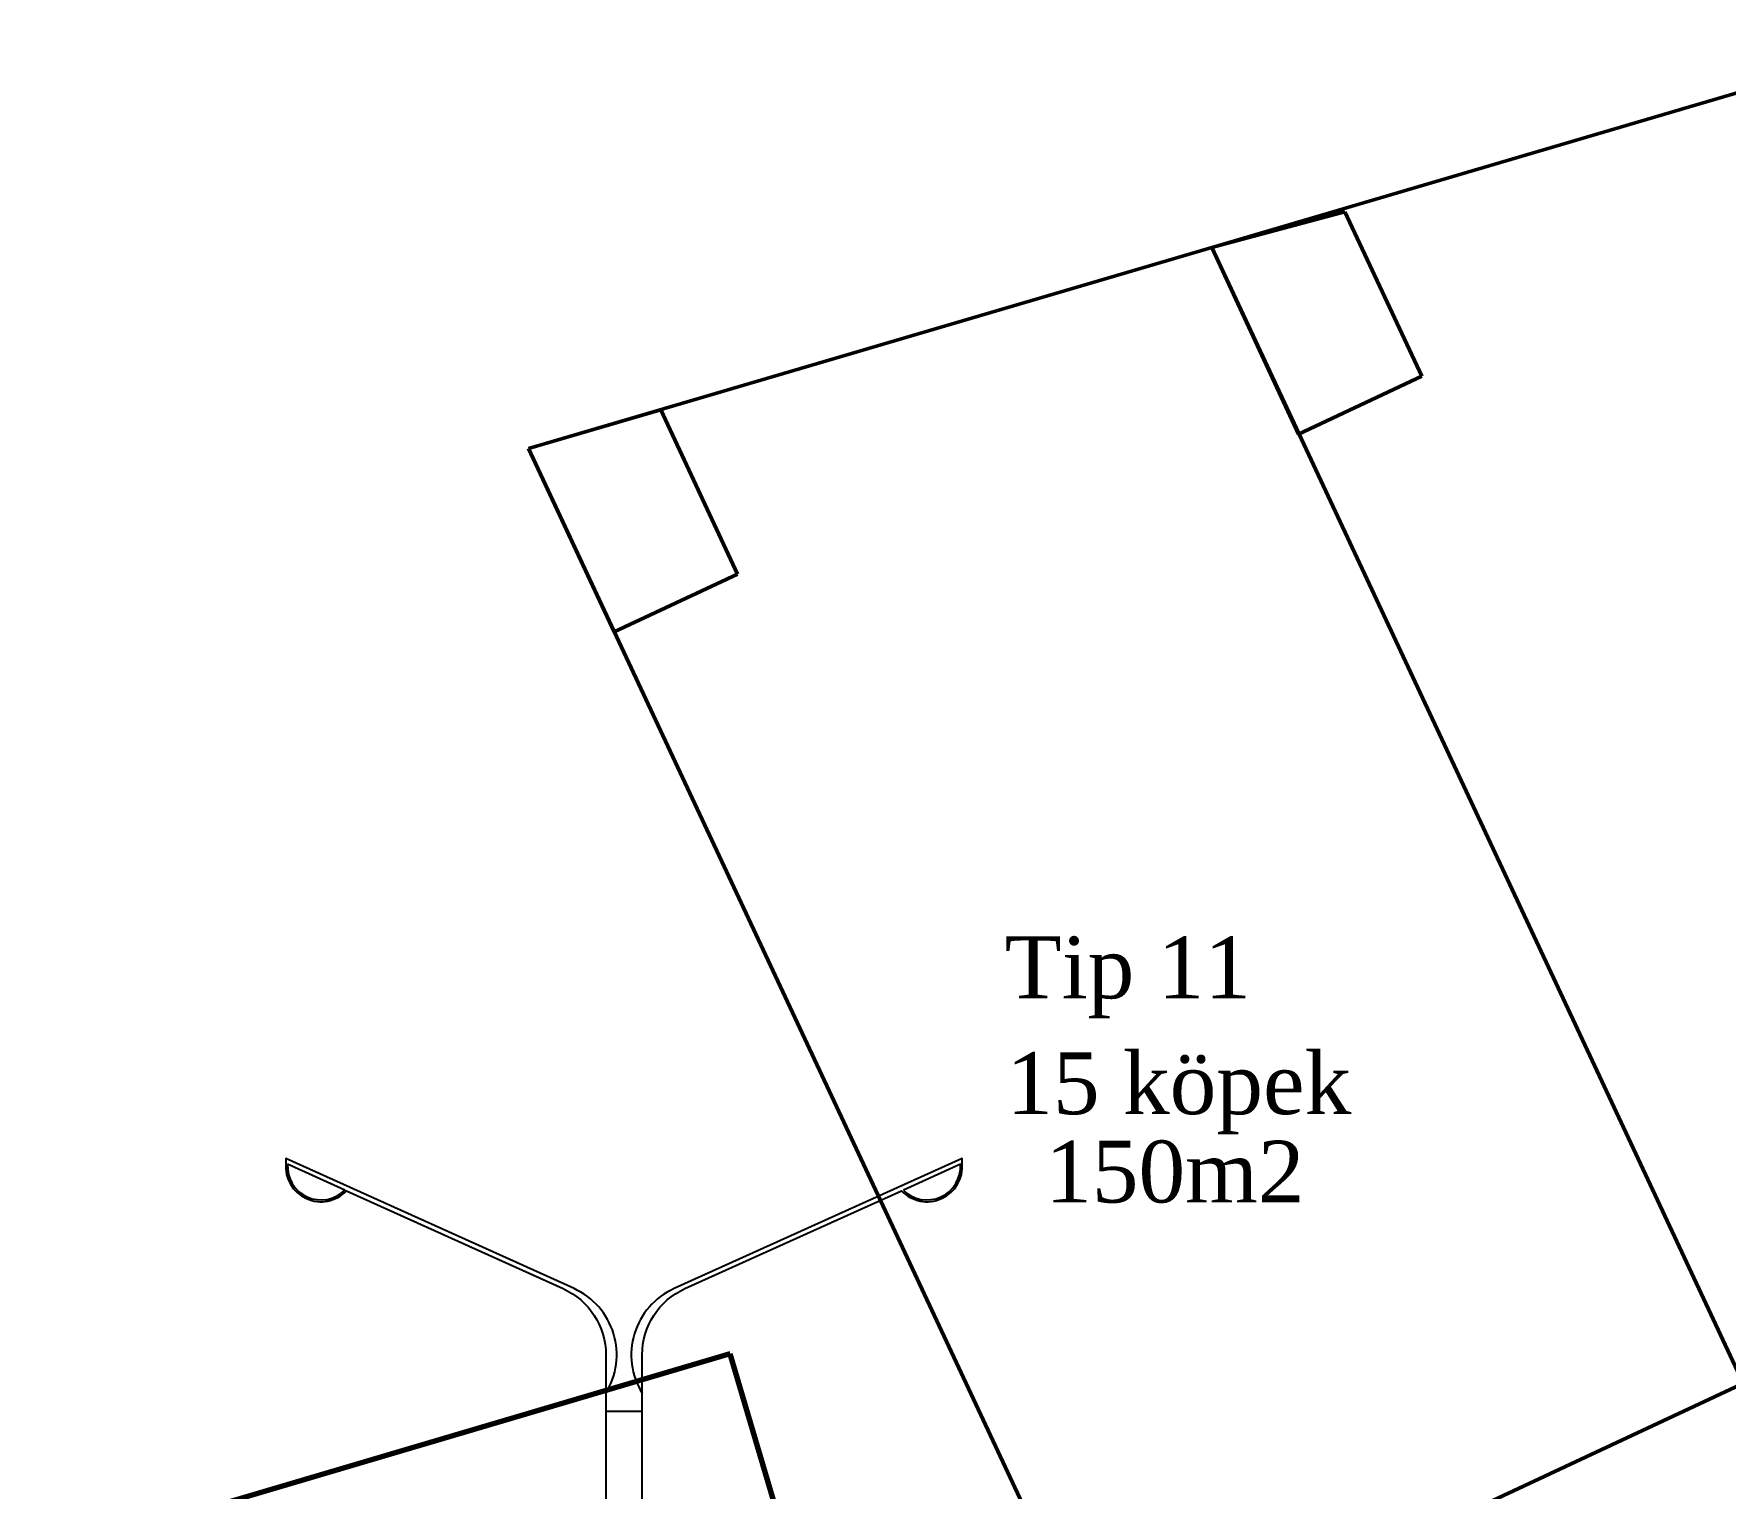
# Model space of a CAD drawing. Header units: millimetres. Extents: x 2046 to 14753, y 2361 to 29276.
# Drawn here: x 6939.2 to 7405.1, y 27235 to 27635.6 of the extents above; entities that cross this region are included whole.
import ezdxf

# ---------------------------------------------------------------- set-up
doc = ezdxf.new("R2010")
doc.units = ezdxf.units.MM
doc.layers.add('A.O. DUVAR', color=7, linetype='Continuous', lineweight=50)
doc.layers.add('ELK-YAZI', color=2, linetype='Continuous', lineweight=25)
doc.styles.add('A.O. MALZEME', font='times.ttf', dxfattribs={"height": 10})

msp = doc.modelspace()

# ---------------------------------------------------------------- linework, layer by layer
at = {"layer": 'A.O. DUVAR'}
for p, q in [((7463.671, 27635.649), (7263.659, 27576.779)), ((7263.659, 27576.779), (7300.316, 27586.585)), ((7300.316, 27586.585), (7321.511, 27541.3)), ((7075.501, 27521.398), (7263.659, 27576.779)), ((7263.659, 27576.779), (7462.933, 27150.676)), ((7263.659, 27576.779), (7462.933, 27150.676)), ((7287.547, 27525.404), (7263.659, 27576.779)), ((7321.511, 27541.3), (7287.547, 27525.404)), ((7075.501, 27521.398), (7111.892, 27532.109)), ((7111.892, 27532.109), (7133.087, 27486.824)), ((7287.452, 27068.545), (7075.501, 27521.398)), ((7099.123, 27470.928), (7075.501, 27521.398)), ((7234.464, 27181.758), (7959.03, 27520.88)), ((7133.087, 27486.824), (7099.123, 27470.928))]:
    msp.add_line(p, q, dxfattribs=at)
at = {"layer": 'A.O. DUVAR', "lineweight": 70}
for p, q in [((7131.053, 27271.997), (6939.242, 27215.355)), ((7201.856, 27032.233), (7131.053, 27271.997))]:
    msp.add_line(p, q, dxfattribs=at)
at = {"layer": 'ELK-YAZI'}
msp.add_line((7096.791, 27256.273), (7106.791, 27256.273), dxfattribs=at)
for points in [[(7096.791, 27261.218, 0.452993), (7088.023, 27289.98), (7008.656, 27325.829), (7008.656, 27324.474, 0.7084422), (7025.345, 27316.936), (7085.023, 27289.98, -0.2947543), (7096.791, 27271.753), (7096.791, 27016.273)], [(7106.791, 27016.273), (7106.791, 27256.273), (7106.791, 27271.753, -0.2947543), (7118.558, 27289.98), (7178.236, 27316.936, 0.7084422), (7194.925, 27324.474), (7194.925, 27325.829), (7115.558, 27289.98, 0.452993), (7106.791, 27261.218)]]:
    msp.add_lwpolyline(points, format="xyb", dxfattribs=at)
for points in [[(7009.14, 27324.255, 0.6941504), (7024.86, 27317.155)], [(7178.721, 27317.155, 0.6941504), (7194.441, 27324.255)]]:
    msp.add_lwpolyline(points, format="xyb", close=True, dxfattribs=at)

# ---------------------------------------------------------------- texts
at = {"layer": 'A.O. DUVAR', "style": 'A.O. MALZEME'}
for s, p in [('Tip 11', (7206.631, 27369.973, 5)), ('15 köpek', (7207.079, 27338.055, 5)), ('150m2 ', (7217.779, 27313.717, 5))]:
    msp.add_text(s, height=17.0249, dxfattribs=at).set_placement(p)

doc.saveas('drawing.dxf')
